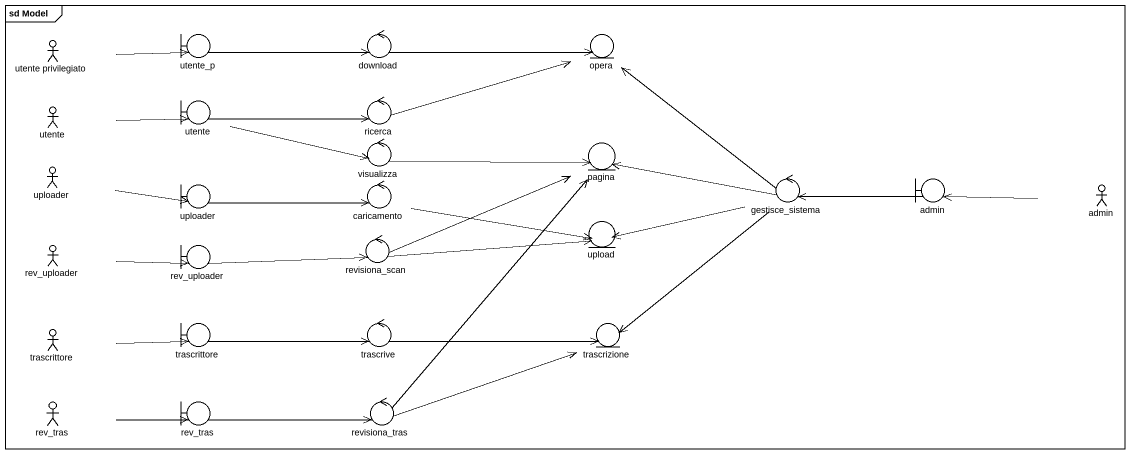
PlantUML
@startuml
mainframe sd Model
actor "utente privilegiato" as utente_privilegiato
boundary utente_p
control download
entity opera
boundary utente
control ricerca
actor "utente" as utente_2
actor uploader
control visualizza
entity pagina
boundary "uploader" as uploader_2
control caricamento
control gestisce_sistema
boundary admin
actor "admin" as admin_2
actor rev_uploader
boundary "rev_uploader" as rev_uploader_2
control revisiona_scan
entity upload
actor trascrittore
boundary "trascrittore" as trascrittore_2
control trascrive
entity trascrizione
actor rev_tras
boundary "rev_tras" as rev_tras_2
control revisiona_tras
utente_privilegiato -right-> utente_p
utente_p -right-> download
download -right-> opera
utente -right-> ricerca
utente -right-> visualizza
ricerca -right-> opera
utente_2 -right-> utente
uploader -right-> uploader_2
visualizza -right-> pagina
uploader_2 -right-> caricamento
caricamento -right-> upload
gestisce_sistema -up-> opera
gestisce_sistema -left-> pagina
gestisce_sistema -left-> upload
gestisce_sistema --> trascrizione
admin -left-> gestisce_sistema
admin_2 -left-> admin
rev_uploader -right-> rev_uploader_2
rev_uploader_2 -right-> revisiona_scan
revisiona_scan -right-> pagina
revisiona_scan -right-> upload
trascrittore -right-> trascrittore_2
trascrittore_2 -right-> trascrive
trascrive -right-> trascrizione
rev_tras -right-> rev_tras_2
rev_tras_2 -right-> revisiona_tras
revisiona_tras -up-> pagina
revisiona_tras -right-> trascrizione
@enduml
